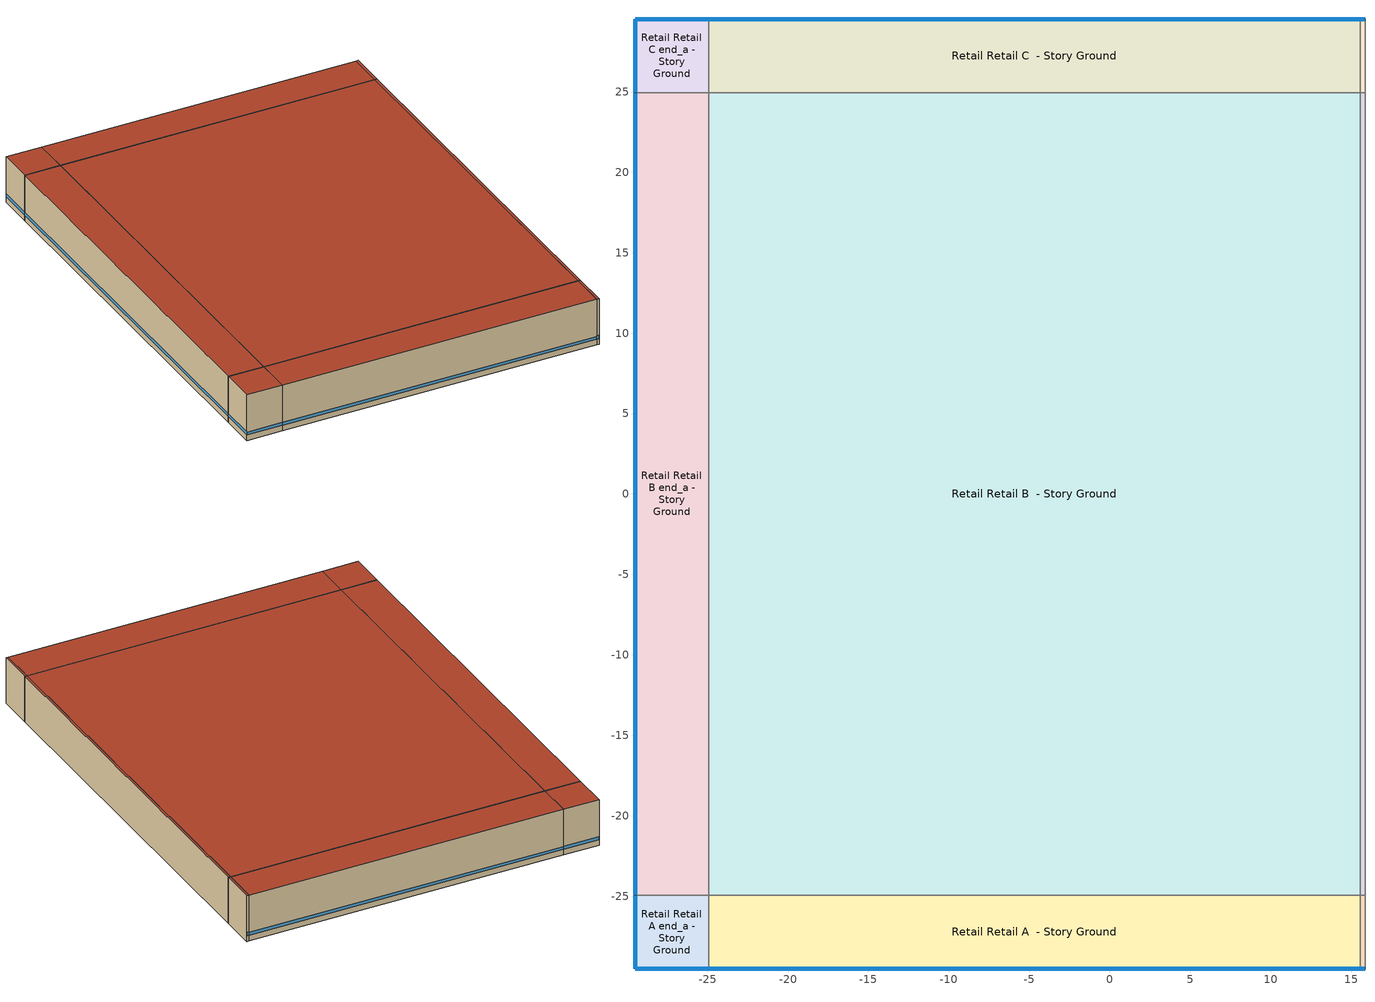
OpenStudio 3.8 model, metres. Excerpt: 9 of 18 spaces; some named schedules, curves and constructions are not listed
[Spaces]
Retail Retail A end_a - Story Ground
 floor ground (Foundation F 126 Perim 914 Area 209): -29.51,-29.51 -29.51,-24.94 -24.94,-24.94 -24.94,-29.51 z0
 wall outside: -29.51,-24.94 -29.51,-29.51 -24.94,-29.51 z0:6.1
 wall to Retail Retail B end_a - Story Ground: -24.94,-24.94 -29.51,-24.94 z0:6.1
 wall to Retail Retail A  - Story Ground: -24.94,-29.51 -24.94,-24.94 z0:6.1
 window (Window U-0.75 SHGC 0.48): -29.51,-24.97 -29.51,-29.49 / -29.49,-29.51 -24.97,-29.51 z0.76:1.13
 roof outside: -24.94,-29.51 -24.94,-24.94 -29.51,-24.94 -29.51,-29.51 z6.1
Retail Retail B end_a - Story Ground
 floor ground (Foundation F 126 Perim 4988 Area 22805): -29.51,-24.94 -29.51,24.94 -24.94,24.94 -24.94,-24.94 z0
 wall outside: -29.51,24.94 -29.51,-24.94 z0:6.1
 wall to Retail Retail C end_a - Story Ground: -24.94,24.94 -29.51,24.94 z0:6.1
 wall to Retail Retail B  - Story Ground: -24.94,-24.94 -24.94,24.94 z0:6.1
 window (Window U-0.75 SHGC 0.48): -29.51,24.91 -29.51,-24.91 z0.76:1.13
 roof outside: -24.94,-24.94 -24.94,24.94 -29.51,24.94 -29.51,-24.94 z6.1
Retail Retail C end_a - Story Ground
 floor ground (Foundation F 126 Perim 914 Area 209): -29.51,24.94 -29.51,29.51 -24.94,29.51 -24.94,24.94 z0
 wall outside: -24.94,29.51 -29.51,29.51 -29.51,24.94 z0:6.1
 wall to Retail Retail C  - Story Ground: -24.94,24.94 -24.94,29.51 z0:6.1
 window (Window U-0.75 SHGC 0.48): -29.51,29.49 -29.51,24.97 / -24.97,29.51 -29.49,29.51 z0.76:1.13
 roof outside: -24.94,24.94 -24.94,29.51 -29.51,29.51 -29.51,24.94 z6.1
Retail Retail A  - Story Ground
 floor ground (Foundation F 126 Perim 4049 Area 18513): -24.94,-29.51 -24.94,-24.94 15.55,-24.94 15.55,-29.51 z0
 wall outside: -24.94,-29.51 15.55,-29.51 z0:6.1
 wall to Retail Retail B  - Story Ground: 15.55,-24.94 -24.94,-24.94 z0:6.1
 wall to Retail Entry A  - Story Ground: 15.55,-29.51 15.55,-24.94 z0:6.1
 window (Window U-0.75 SHGC 0.48): -24.91,-29.51 15.53,-29.51 z0.76:1.13
 roof outside: 15.55,-29.51 15.55,-24.94 -24.94,-24.94 -24.94,-29.51 z6.1
Retail Retail B  - Story Ground
 floor ground (Foundation F 126 Perim 0 Area 20198): -24.94,-24.94 -24.94,24.94 15.55,24.94 15.55,-24.94 z0
 wall to Retail Retail C  - Story Ground: 15.55,24.94 -24.94,24.94 z0:6.1
 wall to Retail Entry B  - Story Ground: 15.55,-24.94 15.55,24.94 z0:6.1
 roof outside: 15.55,-24.94 15.55,24.94 -24.94,24.94 -24.94,-24.94 z6.1
Retail Retail C  - Story Ground
 floor ground (Foundation F 126 Perim 4049 Area 18513): -24.94,24.94 -24.94,29.51 15.55,29.51 15.55,24.94 z0
 wall outside: 15.55,29.51 -24.94,29.51 z0:6.1
 wall to Retail Entry C  - Story Ground: 15.55,24.94 15.55,29.51 z0:6.1
 window (Window U-0.75 SHGC 0.48): 15.53,29.51 -24.91,29.51 z0.76:1.13
 roof outside: 15.55,24.94 15.55,29.51 -24.94,29.51 -24.94,24.94 z6.1
Retail Entry A  - Story Ground
 floor ground (Foundation F 126 Perim 031 Area 14): 15.55,-29.51 15.55,-24.94 15.86,-24.94 15.86,-29.51 z0
 wall outside: 15.55,-29.51 15.86,-29.51 z0:6.1
 wall to Retail Entry B  - Story Ground: 15.86,-24.94 15.55,-24.94 z0:6.1
 wall to Retail Point_of_Sale A  - Story Ground: 15.86,-29.51 15.86,-24.94 z0:6.1
 window (Window U-0.75 SHGC 0.48): 15.58,-29.51 15.83,-29.51 z0.76:1.2
 roof outside: 15.86,-29.51 15.86,-24.94 15.55,-24.94 15.55,-29.51 z6.1
Retail Entry B  - Story Ground
 floor ground (Foundation F 126 Perim 0 Area 1531): 15.55,-24.94 15.55,24.94 15.86,24.94 15.86,-24.94 z0
 wall to Retail Entry C  - Story Ground: 15.86,24.94 15.55,24.94 z0:6.1
 wall to Retail Point_of_Sale B  - Story Ground: 15.86,-24.94 15.86,24.94 z0:6.1
 roof outside: 15.86,-24.94 15.86,24.94 15.55,24.94 15.55,-24.94 z6.1
Retail Entry C  - Story Ground
 floor ground (Foundation F 126 Perim 031 Area 14): 15.55,24.94 15.55,29.51 15.86,29.51 15.86,24.94 z0
 wall outside: 15.86,29.51 15.55,29.51 z0:6.1
 wall to Retail Point_of_Sale C  - Story Ground: 15.86,24.94 15.86,29.51 z0:6.1
 window (Window U-0.75 SHGC 0.48): 15.83,29.51 15.58,29.51 z0.76:1.2
 roof outside: 15.86,24.94 15.86,29.51 15.55,29.51 15.55,24.94 z6.1
[Sizing:Zone] Zone Cooling Design Supply Air Temperature Input Method=SupplyAirTemperature; Zone Cooling Design Supply Air Temperature Difference {deltaC}=11.11; Zone Heating Design Supply Air Temperature Input Method=SupplyAirTemperature; Zone Heating Design Supply Air Temperature {C}=50; Zone Heating Design Supply Air Temperature Difference {deltaC}=11.11; Zone Heating Design Supply Air Humidity Ratio {kg-H2O/kg-air}=0.008; Cooling Design Air Flow Method=DesignDay; Heating Design Air Flow Method=DesignDay; Account for Dedicated Outdoor Air System=No; Dedicated Outdoor Air System Control Strategy=NeutralSupplyAir; Dedicated Outdoor Air Low Setpoint Temperature for Design {C}=autosize; Dedicated Outdoor Air High Setpoint Temperature for Design {C}=autosize; Zone Load Sizing Method=Sensible Load Only No Latent Load; Zone Latent Cooling Design Supply Air Humidity Ratio Input Method=HumidityRatioDifference; Zone Cooling Design Supply Air Humidity Ratio Difference {kgWater/kgDryAir}=0.005; Zone Latent Heating Design Supply Air Humidity Ratio Input Method=HumidityRatioDifference; Zone Humidification Design Supply Air Humidity Ratio Difference {kgWater/kgDryAir}=0.005
Name | Zone Cooling Design Supply Air Temperature {C} | Zone Cooling Design Supply Air Humidity Ratio {kg-H2O/kg-air}
Zone Retail Retail A end_a - Story Ground; Zone Retail Retail B end_a - Story Ground; Zone Retail Retail C end_a - Story Ground; Zone Retail Retail A  - Story Ground; Zone Retail Retail B  - Story Ground; Zone Retail Retail C  - Story Ground; Zone Retail Point_of_Sale A  - Story Ground; Zone Retail Point_of_Sale B  - Story Ground; Zone Retail Point_of_Sale C  - Story Ground; Zone Retail Back_Space A  - Story Ground; Zone Retail Back_Space B  - Story Ground; Zone Retail Back_Space C  - Story Ground; Zone Retail Back_Space A end_b - Story Ground; Zone Retail Back_Space B end_b - Story Ground; Zone Retail Back_Space C end_b - Story Ground | 13.8889 | 0.008
Zone Retail Entry A  - Story Ground; Zone Retail Entry B  - Story Ground; Zone Retail Entry C  - Story Ground | 14 | 0.0085
[Zone equipment]
Zone Retail Retail A end_a - Story Ground: Zone Retail Retail A end_a - Story Ground PTAC
Zone Retail Retail B end_a - Story Ground: Zone Retail Retail B end_a - Story Ground PTAC
Zone Retail Retail C end_a - Story Ground: Zone Retail Retail C end_a - Story Ground PTAC
Zone Retail Retail A  - Story Ground: Zone Retail Retail A  - Story Ground PTAC
Zone Retail Retail B  - Story Ground: Zone Retail Retail B  - Story Ground PTAC
Zone Retail Retail C  - Story Ground: Zone Retail Retail C  - Story Ground PTAC
Zone Retail Entry A  - Story Ground: Zone Retail Entry A  - Story Ground Unit Heater
Zone Retail Entry B  - Story Ground: Zone Retail Entry B  - Story Ground Unit Heater
Zone Retail Entry C  - Story Ground: Zone Retail Entry C  - Story Ground Unit Heater
Zone Retail Point_of_Sale A  - Story Ground: Zone Retail Point_of_Sale A  - Story Ground PTAC
Zone Retail Point_of_Sale B  - Story Ground: Zone Retail Point_of_Sale B  - Story Ground PTAC
Zone Retail Point_of_Sale C  - Story Ground: Zone Retail Point_of_Sale C  - Story Ground PTAC
Zone Retail Back_Space A  - Story Ground: Zone Retail Back_Space A  - Story Ground PTAC
Zone Retail Back_Space B  - Story Ground: Zone Retail Back_Space B  - Story Ground PTAC
Zone Retail Back_Space C  - Story Ground: Zone Retail Back_Space C  - Story Ground PTAC
Zone Retail Back_Space A end_b - Story Ground: Zone Retail Back_Space A end_b - Story Ground PTAC
Zone Retail Back_Space B end_b - Story Ground: Zone Retail Back_Space B end_b - Story Ground PTAC
Zone Retail Back_Space C end_b - Story Ground: Zone Retail Back_Space C end_b - Story Ground PTAC
[Fan:OnOff] Availability Schedule=Always On Discrete; Fan Total Efficiency=0.1595; Pressure Rise {Pa}=331.288; Motor Efficiency=0.29; Motor In Airstream Fraction=1
Name | Maximum Flow Rate {m3/s} | Fan Power Ratio Function of Speed Ratio Curve | Fan Efficiency Ratio Function of Speed Ratio Curve
Zone Retail Back_Space A  - Story Ground PTAC Fan | 0.114215 | Fan On Off Power Curve | Fan On Off Efficiency Curve
Zone Retail Back_Space A end_b - Story Ground PTAC Fan | 0.106505 | Fan On Off Power Curve 1 | Fan On Off Efficiency Curve 1
Zone Retail Back_Space B  - Story Ground PTAC Fan | 0.608348 | Fan On Off Power Curve 2 | Fan On Off Efficiency Curve 2
Zone Retail Back_Space B end_b - Story Ground PTAC Fan | 0.660531 | Fan On Off Power Curve 3 | Fan On Off Efficiency Curve 3
Zone Retail Back_Space C  - Story Ground PTAC Fan | 0.13082 | Fan On Off Power Curve 4 | Fan On Off Efficiency Curve 4
Zone Retail Back_Space C end_b - Story Ground PTAC Fan | 0.127212 | Fan On Off Power Curve 5 | Fan On Off Efficiency Curve 5
Zone Retail Point_of_Sale A  - Story Ground PTAC Fan | 0.13857 | Fan On Off Power Curve 6 | Fan On Off Efficiency Curve 6
Zone Retail Point_of_Sale B  - Story Ground PTAC Fan | 0.9919 | Fan On Off Power Curve 7 | Fan On Off Efficiency Curve 7
Zone Retail Point_of_Sale C  - Story Ground PTAC Fan | 0.151256 | Fan On Off Power Curve 8 | Fan On Off Efficiency Curve 8
Zone Retail Retail A  - Story Ground PTAC Fan | 1.12685 | Fan On Off Power Curve 9 | Fan On Off Efficiency Curve 9
Zone Retail Retail A end_a - Story Ground PTAC Fan | 0.18647 | Fan On Off Power Curve 10 | Fan On Off Efficiency Curve 10
Zone Retail Retail B  - Story Ground PTAC Fan | 7.29472 | Fan On Off Power Curve 11 | Fan On Off Efficiency Curve 11
Zone Retail Retail B end_a - Story Ground PTAC Fan | 1.60078 | Fan On Off Power Curve 12 | Fan On Off Efficiency Curve 12
Zone Retail Retail C  - Story Ground PTAC Fan | 1.24602 | Fan On Off Power Curve 13 | Fan On Off Efficiency Curve 13
Zone Retail Retail C end_a - Story Ground PTAC Fan | 0.201233 | Fan On Off Power Curve 14 | Fan On Off Efficiency Curve 14
[Coil:Heating:Gas] Availability Schedule=Always On Discrete; Gas Burner Efficiency=0.8; On Cycle Parasitic Electric Load {W}=0; Off Cycle Parasitic Gas Load {W}=0
Name | Nominal Capacity {W}
Zone Retail Back_Space A  - Story Ground PTAC Gas Htg Coil 7kBtu/hr 0.8 Thermal Eff | 2136.77
Zone Retail Back_Space A end_b - Story Ground PTAC Gas Htg Coil 9kBtu/hr 0.8 Thermal Eff | 2668.51
Zone Retail Back_Space B  - Story Ground PTAC Gas Htg Coil 55kBtu/hr 0.8 Thermal Eff | 15996.3
Zone Retail Back_Space B end_b - Story Ground PTAC Gas Htg Coil 66kBtu/hr 0.8 Thermal Eff | 19863.2
Zone Retail Back_Space C  - Story Ground PTAC Gas Htg Coil 7kBtu/hr 0.8 Thermal Eff | 2134.69
Zone Retail Back_Space C end_b - Story Ground PTAC Gas Htg Coil 9kBtu/hr 0.8 Thermal Eff | 2666.72
Zone Retail Point_of_Sale A  - Story Ground PTAC Gas Htg Coil 7kBtu/hr 0.8 Thermal Eff; Zone Retail Point_of_Sale C  - Story Ground PTAC Gas Htg Coil 7kBtu/hr 0.8 Thermal Eff | 2185.84
Zone Retail Point_of_Sale B  - Story Ground PTAC Gas Htg Coil 81kBtu/hr 0.8 Thermal Eff | 23847.3
Zone Retail Retail A  - Story Ground PTAC Gas Htg Coil 78kBtu/hr 0.8 Thermal Eff; Zone Retail Retail C  - Story Ground PTAC Gas Htg Coil 78kBtu/hr 0.8 Thermal Eff | 22824.5
Zone Retail Retail A end_a - Story Ground PTAC Gas Htg Coil 11kBtu/hr 0.8 Thermal Eff | 3111.26
Zone Retail Retail B  - Story Ground PTAC Gas Htg Coil 850kBtu/hr 0.8 Thermal Eff | 249014
Zone Retail Retail B end_a - Story Ground PTAC Gas Htg Coil 96kBtu/hr 0.8 Thermal Eff | 28115.8
Zone Retail Retail C end_a - Story Ground PTAC Gas Htg Coil 11kBtu/hr 0.8 Thermal Eff | 3109.45
Zone Retail Entry A  - Story Ground UnitHeater Gas Htg Coil 1kBtu/hr 0.8 Thermal Eff | 152.74
Zone Retail Entry B  - Story Ground UnitHeater Gas Htg Coil 3kBtu/hr 0.8 Thermal Eff | 836.36
Zone Retail Entry C  - Story Ground UnitHeater Gas Htg Coil 1kBtu/hr 0.8 Thermal Eff | 152.514
[Coil:Cooling:DX:SingleSpeed] Availability Schedule=Always On Discrete; Rated Evaporator Fan Power Per Volume Flow Rate 2017 {W/(m3/s)}=773.3; Rated Evaporator Fan Power Per Volume Flow Rate 2023 {W/(m3/s)}=934.4; Total Cooling Capacity Function of Temperature Curve=DOE Ref DX Clg Coil Cool-Cap-fT; Total Cooling Capacity Function of Flow Fraction Curve=DOE Ref DX Clg Coil Cool-CAP-fFlow; Energy Input Ratio Function of Temperature Curve=DOE Ref DX Clg Coil Cool-EIR-fT; Energy Input Ratio Function of Flow Fraction Curve=DOE Ref DX Clg Coil Cool-EIR-fFlow; Part Load Fraction Correlation Curve=DOE Ref DX Clg Coil Cool-PLF-fPLR; Minimum Outdoor Dry-Bulb Temperature for Compressor Operation {C}=-25; Nominal Time for Condensate Removal to Begin {s}=0; Ratio of Initial Moisture Evaporation Rate and Steady State Latent Capacity=0; Maximum Cycling Rate {cycles/hr}=0; Latent Capacity Time Constant {s}=0; Condenser Type=AirCooled; Evaporative Condenser Effectiveness=0.9; Evaporative Condenser Air Flow Rate {m3/s}=autosize; Evaporative Condenser Pump Rated Power Consumption {W}=autosize; Crankcase Heater Capacity {W}=0; Maximum Outdoor Dry-Bulb Temperature for Crankcase Heater Operation {C}=10; Basin Heater Capacity {W/K}=0; Basin Heater Setpoint Temperature {C}=2
Name | Rated Total Cooling Capacity {W} | Rated Sensible Heat Ratio | Rated COP {W/W} | Rated Air Flow Rate {m3/s}
Zone Retail Back_Space A  - Story Ground PTAC 1spd DX AC Clg Coil 9kBtu/hr 8.6EER | 2059.37 | 0.800537 | 3.00581 | 0.114215
Zone Retail Back_Space A end_b - Story Ground PTAC 1spd DX AC Clg Coil 8kBtu/hr 8.7EER | 1910.92 | 0.800204 | 3.04396 | 0.106505
Zone Retail Back_Space B  - Story Ground PTAC 1spd DX AC Clg Coil 59kBtu/hr 7.6EER | 13623.7 | 0.734762 | 2.6668 | 0.608348
Zone Retail Back_Space B end_b - Story Ground PTAC 1spd DX AC Clg Coil 65kBtu/hr 7.6EER | 14423.6 | 0.74371 | 2.6668 | 0.660531
Zone Retail Back_Space C  - Story Ground PTAC 1spd DX AC Clg Coil 9kBtu/hr 8.6EER | 2269.54 | 0.800806 | 3.00052 | 0.13082
Zone Retail Back_Space C end_b - Story Ground PTAC 1spd DX AC Clg Coil 8kBtu/hr 8.7EER | 2177.85 | 0.800494 | 3.02607 | 0.127212
Zone Retail Point_of_Sale A  - Story Ground PTAC 1spd DX AC Clg Coil 10kBtu/hr 8.3EER | 2686.79 | 0.788882 | 2.91114 | 0.13857
Zone Retail Point_of_Sale B  - Story Ground PTAC 1spd DX AC Clg Coil 101kBtu/hr 7.6EER | 21900.4 | 0.739644 | 2.6668 | 0.9919
Zone Retail Point_of_Sale C  - Story Ground PTAC 1spd DX AC Clg Coil 10kBtu/hr 8.4EER | 2840.86 | 0.800038 | 2.9202 | 0.151256
Zone Retail Retail A  - Story Ground PTAC 1spd DX AC Clg Coil 108kBtu/hr 7.6EER | 23491.3 | 0.759938 | 2.6668 | 1.12685
Zone Retail Retail A end_a - Story Ground PTAC 1spd DX AC Clg Coil 13kBtu/hr 7.9EER | 3224.07 | 0.800994 | 2.75504 | 0.18647
Zone Retail Retail B  - Story Ground PTAC 1spd DX AC Clg Coil 650kBtu/hr 7.6EER | 181145 | 0.701083 | 2.6668 | 7.29472
Zone Retail Retail B end_a - Story Ground PTAC 1spd DX AC Clg Coil 127kBtu/hr 7.6EER | 30044.1 | 0.800269 | 2.6668 | 1.60078
Zone Retail Retail C  - Story Ground PTAC 1spd DX AC Clg Coil 108kBtu/hr 7.6EER | 25106.6 | 0.773043 | 2.6668 | 1.24602
Zone Retail Retail C end_a - Story Ground PTAC 1spd DX AC Clg Coil 13kBtu/hr 7.9EER | 3365.92 | 0.800853 | 2.75049 | 0.201233
[ZoneHVAC:PackagedTerminalAirConditioner] Availability Schedule=Always On Discrete; No Load Supply Air Flow Rate Control Set To Low Speed=Yes; Fan Placement=DrawThrough; Supply Air Fan Operating Mode Schedule=Always Off Discrete
Name | Supply Air Flow Rate During Cooling Operation {m3/s} | Supply Air Flow Rate During Heating Operation {m3/s} | Supply Air Flow Rate When No Cooling or Heating is Needed {m3/s} | Outdoor Air Flow Rate During Cooling Operation {m3/s} | Outdoor Air Flow Rate During Heating Operation {m3/s} | Outdoor Air Flow Rate When No Cooling or Heating is Needed {m3/s} | Supply Air Fan | Heating Coil | Cooling Coil
Zone Retail Back_Space A  - Story Ground PTAC | 0.114215 | 0.114215 | 0.114215 | 0.0181245 | 0.0181245 | 0.0181245 | Zone Retail Back_Space A  - Story Ground PTAC Fan | Zone Retail Back_Space A  - Story Ground PTAC Gas Htg Coil 7kBtu/hr 0.8 Thermal Eff | Zone Retail Back_Space A  - Story Ground PTAC 1spd DX AC Clg Coil 9kBtu/hr 8.6EER
Zone Retail Back_Space A end_b - Story Ground PTAC | 0.106505 | 0.106505 | 0.106505 | 0.0159282 | 0.0159282 | 0.0159282 | Zone Retail Back_Space A end_b - Story Ground PTAC Fan | Zone Retail Back_Space A end_b - Story Ground PTAC Gas Htg Coil 9kBtu/hr 0.8 Thermal Eff | Zone Retail Back_Space A end_b - Story Ground PTAC 1spd DX AC Clg Coil 8kBtu/hr 8.7EER
Zone Retail Back_Space B  - Story Ground PTAC | 0.608348 | 0.608348 | 0.608348 | 0.197737 | 0.197737 | 0.197737 | Zone Retail Back_Space B  - Story Ground PTAC Fan | Zone Retail Back_Space B  - Story Ground PTAC Gas Htg Coil 55kBtu/hr 0.8 Thermal Eff | Zone Retail Back_Space B  - Story Ground PTAC 1spd DX AC Clg Coil 59kBtu/hr 7.6EER
Zone Retail Back_Space B end_b - Story Ground PTAC | 0.660531 | 0.660531 | 0.660531 | 0.173776 | 0.173776 | 0.173776 | Zone Retail Back_Space B end_b - Story Ground PTAC Fan | Zone Retail Back_Space B end_b - Story Ground PTAC Gas Htg Coil 66kBtu/hr 0.8 Thermal Eff | Zone Retail Back_Space B end_b - Story Ground PTAC 1spd DX AC Clg Coil 65kBtu/hr 7.6EER
Zone Retail Back_Space C  - Story Ground PTAC | 0.13082 | 0.13082 | 0.13082 | 0.0181245 | 0.0181245 | 0.0181245 | Zone Retail Back_Space C  - Story Ground PTAC Fan | Zone Retail Back_Space C  - Story Ground PTAC Gas Htg Coil 7kBtu/hr 0.8 Thermal Eff | Zone Retail Back_Space C  - Story Ground PTAC 1spd DX AC Clg Coil 9kBtu/hr 8.6EER
Zone Retail Back_Space C end_b - Story Ground PTAC | 0.127212 | 0.127212 | 0.127212 | 0.0159282 | 0.0159282 | 0.0159282 | Zone Retail Back_Space C end_b - Story Ground PTAC Fan | Zone Retail Back_Space C end_b - Story Ground PTAC Gas Htg Coil 9kBtu/hr 0.8 Thermal Eff | Zone Retail Back_Space C end_b - Story Ground PTAC 1spd DX AC Clg Coil 8kBtu/hr 8.7EER
Zone Retail Point_of_Sale A  - Story Ground PTAC | 0.13857 | 0.13857 | 0.13857 | 0.0270201 | 0.0270201 | 0.0270201 | Zone Retail Point_of_Sale A  - Story Ground PTAC Fan | Zone Retail Point_of_Sale A  - Story Ground PTAC Gas Htg Coil 7kBtu/hr 0.8 Thermal Eff | Zone Retail Point_of_Sale A  - Story Ground PTAC 1spd DX AC Clg Coil 10kBtu/hr 8.3EER
Zone Retail Point_of_Sale B  - Story Ground PTAC | 0.9919 | 0.9919 | 0.9919 | 0.294788 | 0.294788 | 0.294788 | Zone Retail Point_of_Sale B  - Story Ground PTAC Fan | Zone Retail Point_of_Sale B  - Story Ground PTAC Gas Htg Coil 81kBtu/hr 0.8 Thermal Eff | Zone Retail Point_of_Sale B  - Story Ground PTAC 1spd DX AC Clg Coil 101kBtu/hr 7.6EER
Zone Retail Point_of_Sale C  - Story Ground PTAC | 0.151256 | 0.151256 | 0.151256 | 0.0270201 | 0.0270201 | 0.0270201 | Zone Retail Point_of_Sale C  - Story Ground PTAC Fan | Zone Retail Point_of_Sale C  - Story Ground PTAC Gas Htg Coil 7kBtu/hr 0.8 Thermal Eff | Zone Retail Point_of_Sale C  - Story Ground PTAC 1spd DX AC Clg Coil 10kBtu/hr 8.4EER
Zone Retail Retail A  - Story Ground PTAC | 1.12685 | 1.12685 | 1.12685 | 0.282144 | 0.282144 | 0.282144 | Zone Retail Retail A  - Story Ground PTAC Fan | Zone Retail Retail A  - Story Ground PTAC Gas Htg Coil 78kBtu/hr 0.8 Thermal Eff | Zone Retail Retail A  - Story Ground PTAC 1spd DX AC Clg Coil 108kBtu/hr 7.6EER
Zone Retail Retail A end_a - Story Ground PTAC | 0.18647 | 0.18647 | 0.18647 | 0.0318565 | 0.0318565 | 0.0318565 | Zone Retail Retail A end_a - Story Ground PTAC Fan | Zone Retail Retail A end_a - Story Ground PTAC Gas Htg Coil 11kBtu/hr 0.8 Thermal Eff | Zone Retail Retail A end_a - Story Ground PTAC 1spd DX AC Clg Coil 13kBtu/hr 7.9EER
Zone Retail Retail B  - Story Ground PTAC | 7.29472 | 7.29472 | 7.29472 | 3.07818 | 3.07818 | 3.07818 | Zone Retail Retail B  - Story Ground PTAC Fan | Zone Retail Retail B  - Story Ground PTAC Gas Htg Coil 850kBtu/hr 0.8 Thermal Eff | Zone Retail Retail B  - Story Ground PTAC 1spd DX AC Clg Coil 650kBtu/hr 7.6EER
Zone Retail Retail B end_a - Story Ground PTAC | 1.60078 | 1.60078 | 1.60078 | 0.347552 | 0.347552 | 0.347552 | Zone Retail Retail B end_a - Story Ground PTAC Fan | Zone Retail Retail B end_a - Story Ground PTAC Gas Htg Coil 96kBtu/hr 0.8 Thermal Eff | Zone Retail Retail B end_a - Story Ground PTAC 1spd DX AC Clg Coil 127kBtu/hr 7.6EER
Zone Retail Retail C  - Story Ground PTAC | 1.24602 | 1.24602 | 1.24602 | 0.282144 | 0.282144 | 0.282144 | Zone Retail Retail C  - Story Ground PTAC Fan | Zone Retail Retail C  - Story Ground PTAC Gas Htg Coil 78kBtu/hr 0.8 Thermal Eff | Zone Retail Retail C  - Story Ground PTAC 1spd DX AC Clg Coil 108kBtu/hr 7.6EER
Zone Retail Retail C end_a - Story Ground PTAC | 0.201233 | 0.201233 | 0.201233 | 0.0318565 | 0.0318565 | 0.0318565 | Zone Retail Retail C end_a - Story Ground PTAC Fan | Zone Retail Retail C end_a - Story Ground PTAC Gas Htg Coil 11kBtu/hr 0.8 Thermal Eff | Zone Retail Retail C end_a - Story Ground PTAC 1spd DX AC Clg Coil 13kBtu/hr 7.9EER
[Fan:ConstantVolume] Availability Schedule=Always On Discrete; Fan Total Efficiency=0.53625; Pressure Rise {Pa}=49.8178; Motor Efficiency=0.825; Motor In Airstream Fraction=1
Name | Maximum Flow Rate {m3/s}
Zone Retail Entry A  - Story Ground UnitHeater Fan | 0.00426085
Zone Retail Entry B  - Story Ground UnitHeater Fan | 0.0233318
Zone Retail Entry C  - Story Ground UnitHeater Fan | 0.00425454
[ZoneHVAC:UnitHeater] Availability Schedule=Always On Discrete; Fan Control Type=OnOff; Maximum Hot Water Flow Rate {m3/s}=autosize; Minimum Hot Water Flow Rate {m3/s}=0; Heating Convergence Tolerance=0.001
Name | Supply Air Fan | Maximum Supply Air Flow Rate {m3/s} | Heating Coil
Zone Retail Entry A  - Story Ground Unit Heater | Zone Retail Entry A  - Story Ground UnitHeater Fan | 0.00426085 | Zone Retail Entry A  - Story Ground UnitHeater Gas Htg Coil 1kBtu/hr 0.8 Thermal Eff
Zone Retail Entry B  - Story Ground Unit Heater | Zone Retail Entry B  - Story Ground UnitHeater Fan | 0.0233318 | Zone Retail Entry B  - Story Ground UnitHeater Gas Htg Coil 3kBtu/hr 0.8 Thermal Eff
Zone Retail Entry C  - Story Ground Unit Heater | Zone Retail Entry C  - Story Ground UnitHeater Fan | 0.00425454 | Zone Retail Entry C  - Story Ground UnitHeater Gas Htg Coil 1kBtu/hr 0.8 Thermal Eff
[Schedule:Day]
Clothing Schedule Default Winter Clothes; Mercantile_Retail BLDG_LIGHT_EndUseData Summer Design Day; Mercantile_Retail BLDG_EQUIP_EndUseData Summer Design Day; Retail Infil Half On Winter Design Day; Mercantile_Retail BLDG_LIGHT_EndUseData Summer Design Day 1; Mercantile_Retail BLDG_EQUIP_EndUseData Summer Design Day 1: 24, 0, 1
Clothing Schedule Summer Clothes: 24, 0, 0.5
Air Velocity Schedule Default: 24, 0, 0.2
Work Efficiency Schedule Default; Mercantile_Retail BLDG_LIGHT_EndUseData Winter Design Day; Mercantile_Retail BLDG_EQUIP_EndUseData Winter Design Day; Mercantile_Retail BLDG_LIGHT_EndUseData Winter Design Day 1; Mercantile_Retail BLDG_EQUIP_EndUseData Winter Design Day 1: 24, 0, 0
Retail Bldg Occ Sat Day: Average, 4, 0, 0, 4, 15, 0.025, 4, 30, 0.05, 4, 45, 0.075, 5, 0, 0.1, 5, 15, 0.125, 5, 30, 0.15, 5, 45, 0.175, 6, 0, 0.2, 6, 15, 0.275, 6, 30, 0.35, 6, 45, 0.425, 7, 0, 0.5, 7, 15, 0.525, 7, 30, 0.55, 7, 45, 0.575, 8, 0, 0.6, 8, 15, 0.619048, 8, 30, 0.638095, 8, 45, 0.657143, 9, 0, 0.67619, 9, 15, 0.695238, 9, 30, 0.714286, 9, 45, 0.733333, 10, 0, 0.752381, 10, 15, 0.771429, 10, 30, 0.790476, 10, 37, 0.8, 17, 15, 0.8, 17, 30, 0.75, 17, 45, 0.7, 18, 0, 0.65, 18, 15, 0.6, 18, 30, 0.5, 18, 45, 0.4, 19, 0, 0.3, 19, 15, 0.2, 21, 15, 0.2, 21, 30, 0.175, 21, 45, 0.15, 22, 0, 0.125, 22, 15, 0.1, 22, 30, 0.075, 22, 45, 0.05, 23, 0, 0.025, 23, 15, 0, 24, 0, 0
Retail Bldg Occ Sun Day: Average, 5, 0, 0, 5, 15, 0.025, 5, 30, 0.05, 5, 45, 0.075, 6, 0, 0.1, 6, 15, 0.125, 6, 30, 0.15, 6, 45, 0.175, 7, 0, 0.2, 7, 30, 0.2, 7, 45, 0.212121, 8, 0, 0.224242, 8, 15, 0.236364, 8, 30, 0.248485, 8, 45, 0.260606, 9, 0, 0.272727, 9, 15, 0.284848, 9, 30, 0.29697, 9, 45, 0.309091, 10, 0, 0.321212, 10, 15, 0.333333, 10, 30, 0.345455, 10, 45, 0.357576, 11, 0, 0.369697, 11, 15, 0.381818, 11, 30, 0.393939, 11, 37, 0.4, 17, 15, 0.4, 17, 30, 0.35, 17, 45, 0.3, 18, 0, 0.25, 18, 15, 0.2, 18, 30, 0.175, 18, 45, 0.15, 19, 0, 0.125, 19, 15, 0.1, 19, 30, 0.075, 19, 45, 0.05, 20, 0, 0.025, 20, 15, 0, 24, 0, 0
Mercantile_Retail BLDG_LIGHT_EndUseData Default: Average, 0, 15, 0.0949353, 0, 30, 0.0826573, 0, 45, 0.0804308, 1, 0, 0.0782042, 1, 15, 0.0759777, 1, 30, 0.0737512, 1, 45, 0.0718121, 2, 0, 0.069873, 2, 15, 0.0679339, 2, 30, 0.0659947, 2, 45, 0.0655365, 3, 0, 0.0650782, 3, 15, 0.0646199, 3, 30, 0.0641616, 3, 45, 0.0659415, 4, 0, 0.0677214, 4, 15, 0.0695013, 4, 30, 0.0712813, 4, 45, 0.0775099, 5, 0, 0.0837386, 5, 15, 0.0899672, 5, 30, 0.0961959, 5, 45, 0.112231, 6, 0, 0.128267, 6, 15, 0.144303, 6, 30, 0.160338, 6, 45, 0.216883, 7, 0, 0.273428, 7, 15, 0.329972, 7, 30, 0.386517, 7, 45, 0.482703, 8, 0, 0.578889, 8, 15, 0.675075, 8, 30, 0.771261, 8, 45, 0.813948, 9, 0, 0.856634, 9, 15, 0.899321, 9, 30, 0.942007, 9, 45, 0.949002, 10, 0, 0.955997, 10, 15, 0.962992, 10, 30, 0.969987, 10, 45, 0.970167, 11, 0, 0.970348, 11, 15, 0.970528, 11, 30, 0.970708, 11, 45, 0.970744, 12, 0, 0.970781, 12, 15, 0.970817, 12, 30, 0.970854, 12, 45, 0.970914, 13, 0, 0.970973, 13, 15, 0.971033, 13, 30, 0.971093, 13, 45, 0.971154, 14, 0, 0.971215, 14, 15, 0.971276, 14, 30, 0.971337, 14, 45, 0.971338, 15, 0, 0.971338, 15, 15, 0.971339, 15, 30, 0.97134, 15, 45, 0.971347, 16, 0, 0.971355, 16, 15, 0.971362, 16, 30, 0.971369, 16, 45, 0.971331, 17, 0, 0.971293, 17, 15, 0.971255, 17, 30, 0.971217, 17, 45, 0.971133, 18, 0, 0.971049, 18, 15, 0.970964, 18, 30, 0.97088, 18, 45, 0.970731, 19, 0, 0.970582, 19, 15, 0.970434, 19, 30, 0.970285, 19, 45, 0.969479, 20, 0, 0.968674, 20, 15, 0.967868, 20, 30, 0.967063, 20, 45, 0.935605, 21, 0, 0.904148, 21, 15, 0.872691, 21, 30, 0.841234, 21, 45, 0.733932, 22, 0, 0.626629, 22, 15, 0.519327, 22, 30, 0.412025, 22, 45, 0.341961, 23, 0, 0.271897, 23, 15, 0.201833, 23, 30, 0.131769, 23, 45, 0.119491, 24, 0, 0.107213
Mercantile_Retail BLDG_LIGHT_EndUseData Sun Day: Average, 0, 15, 0, 0, 30, 0.0015633, 0, 45, 0.0031266, 1, 0, 0.0046899, 1, 15, 0.00625321, 1, 30, 0.00781651, 1, 45, 0.00937981, 2, 0, 0.0109431, 2, 15, 0.0125064, 2, 30, 0.0140697, 2, 45, 0.015633, 3, 0, 0.0171963, 3, 15, 0.0434491, 3, 30, 0.069702, 3, 45, 0.0959548, 4, 0, 0.122208, 4, 15, 0.204472, 4, 30, 0.286736, 4, 45, 0.369001, 5, 0, 0.451265, 5, 15, 0.542652, 5, 30, 0.63404, 5, 45, 0.725427, 6, 0, 0.816815, 6, 15, 0.854033, 6, 30, 0.891252, 6, 45, 0.928471, 7, 0, 0.965689, 7, 15, 0.966639, 7, 30, 0.967589, 7, 45, 0.968539, 8, 0, 0.969489, 8, 15, 0.969517, 8, 30, 0.969545, 8, 45, 0.969573, 9, 0, 0.969601, 9, 15, 0.969629, 9, 30, 0.969657, 9, 45, 0.969685, 10, 0, 0.969713, 10, 15, 0.969741, 10, 30, 0.96977, 10, 45, 0.969798, 11, 0, 0.969826, 11, 7, 0.96984, 11, 22, 0.969934, 11, 37, 0.970029, 11, 52, 0.970123, 12, 7, 0.970218, 12, 22, 0.970233, 12, 37, 0.970248, 12, 52, 0.970263, 13, 7, 0.970279, 13, 22, 0.970226, 13, 37, 0.970172, 13, 52, 0.970119, 14, 7, 0.970066, 14, 22, 0.970038, 14, 37, 0.97001, 14, 52, 0.969981, 15, 7, 0.969953, 15, 22, 0.969925, 15, 37, 0.969896, 15, 52, 0.969868, 16, 7, 0.969839, 16, 22, 0.969811, 16, 37, 0.969783, 16, 52, 0.969754, 17, 7, 0.969726, 17, 15, 0.969712, 17, 30, 0.969161, 17, 45, 0.96861, 18, 0, 0.968059, 18, 15, 0.967508, 18, 30, 0.958892, 18, 45, 0.950276, 19, 0, 0.94166, 19, 15, 0.933044, 19, 30, 0.894636, 19, 45, 0.856229, 20, 0, 0.817822, 20, 15, 0.779415, 20, 30, 0.726871, 20, 45, 0.674327, 21, 0, 0.621783, 21, 15, 0.569239, 21, 30, 0.520663, 21, 45, 0.472088, 22, 0, 0.423513, 22, 15, 0.374937, 22, 30, 0.319647, 22, 45, 0.264356, 23, 0, 0.209065, 23, 15, 0.153775, 23, 30, 0.128156, 23, 45, 0.102538, 24, 0, 0.076919
Mercantile_Retail BLDG_EQUIP_EndUseData Default: Average, 0, 15, 0.4314, 0, 30, 0.428325, 0, 45, 0.42525, 1, 0, 0.422175, 1, 15, 0.4191, 1, 30, 0.4186, 1, 45, 0.4181, 2, 0, 0.4176, 2, 15, 0.4171, 2, 30, 0.417625, 2, 45, 0.41815, 3, 0, 0.418675, 3, 15, 0.4192, 3, 30, 0.420075, 3, 45, 0.42095, 4, 0, 0.421825, 4, 15, 0.4227, 4, 30, 0.425075, 4, 45, 0.42745, 5, 0, 0.429825, 5, 15, 0.4322, 5, 30, 0.4372, 5, 45, 0.4422, 6, 0, 0.4472, 6, 15, 0.4522, 6, 30, 0.46335, 6, 45, 0.4745, 7, 0, 0.48565, 7, 15, 0.4968, 7, 30, 0.515631, 7, 45, 0.534462, 8, 0, 0.553292, 8, 3, 0.558, 8, 18, 0.651938, 8, 33, 0.673077, 8, 48, 0.694215, 8, 52, 0.6995, 9, 7, 0.712125, 9, 22, 0.72475, 9, 37, 0.737375, 9, 52, 0.75, 10, 7, 0.75605, 10, 22, 0.7621, 10, 37, 0.76815, 10, 52, 0.7742, 11, 7, 0.776275, 11, 22, 0.77835, 11, 37, 0.780425, 11, 52, 0.7825, 12, 7, 0.784008, 12, 22, 0.785515, 12, 37, 0.787023, 12, 41, 0.7874, 12, 56, 0.7881, 13, 11, 0.7829, 13, 26, 0.7777, 13, 30, 0.7764, 13, 45, 0.768975, 14, 0, 0.76155, 14, 15, 0.754125, 14, 30, 0.7467, 14, 45, 0.735225, 15, 0, 0.72375, 15, 15, 0.712275, 15, 30, 0.7008, 15, 45, 0.686175, 16, 0, 0.67155, 16, 15, 0.656925, 16, 30, 0.6423, 16, 45, 0.62796, 17, 0, 0.61362, 17, 15, 0.59928, 17, 30, 0.58494, 17, 45, 0.571605, 18, 0, 0.55827, 18, 15, 0.544935, 18, 30, 0.5316, 18, 45, 0.5181, 19, 0, 0.5046, 19, 15, 0.4911, 19, 30, 0.4776, 19, 45, 0.470225, 20, 0, 0.46285, 20, 15, 0.455475, 20, 30, 0.4481, 20, 45, 0.446987, 21, 0, 0.445873, 21, 15, 0.44476, 21, 30, 0.443647, 21, 45, 0.442533, 22, 0, 0.44142, 22, 15, 0.440307, 22, 30, 0.439193, 22, 45, 0.43808, 23, 0, 0.436967, 23, 15, 0.435853, 23, 30, 0.43474, 23, 45, 0.433627, 24, 0, 0.432513
Mercantile_Retail BLDG_EQUIP_EndUseData Wknd Day; autogen Schedule Rule 7 1_day_sch: Average, 0, 15, 0.164575, 0, 30, 0.137827, 0, 45, 0.133779, 1, 0, 0.129731, 1, 15, 0.125682, 1, 30, 0.121634, 1, 45, 0.114223, 2, 0, 0.106812, 2, 15, 0.0994016, 2, 30, 0.0919909, 2, 45, 0.0845116, 3, 0, 0.0770322, 3, 15, 0.0695529, 3, 30, 0.0620736, 3, 45, 0.0568587, 4, 0, 0.0516437, 4, 15, 0.0464288, 4, 30, 0.0412139, 4, 45, 0.0397729, 5, 0, 0.0383319, 5, 15, 0.036891, 5, 30, 0.03545, 5, 45, 0.0404591, 6, 0, 0.0454682, 6, 15, 0.0504772, 6, 30, 0.0554863, 6, 45, 0.062897, 7, 0, 0.0703077, 7, 15, 0.0777184, 7, 30, 0.0851291, 7, 45, 0.0941866, 8, 0, 0.103244, 8, 15, 0.112302, 8, 30, 0.121359, 8, 45, 0.13323, 9, 0, 0.145101, 9, 15, 0.156972, 9, 30, 0.168843, 9, 45, 0.175842, 10, 0, 0.182841, 10, 15, 0.18984, 10, 30, 0.196839, 10, 45, 0.204249, 11, 0, 0.21166, 11, 15, 0.219071, 11, 30, 0.226481, 11, 45, 0.240342, 12, 0, 0.254203, 12, 15, 0.268064, 12, 30, 0.281924, 12, 45, 0.300657, 13, 0, 0.319389, 13, 15, 0.338122, 13, 30, 0.356855, 13, 45, 0.380116, 14, 0, 0.403377, 14, 15, 0.426639, 14, 30, 0.4499, 14, 45, 0.478102, 15, 0, 0.506304, 15, 15, 0.534506, 15, 30, 0.562707, 15, 45, 0.584116, 16, 0, 0.605525, 16, 15, 0.626933, 16, 30, 0.648342, 16, 45, 0.660899, 17, 0, 0.673456, 17, 15, 0.686013, 17, 30, 0.69857, 17, 45, 0.701178, 18, 0, 0.703785, 18, 15, 0.706393, 18, 30, 0.709, 18, 45, 0.702687, 19, 0, 0.696374, 19, 15, 0.690062, 19, 30, 0.683749, 19, 45, 0.668104, 20, 0, 0.652459, 20, 15, 0.636814, 20, 30, 0.62117, 20, 45, 0.596879, 21, 0, 0.572588, 21, 15, 0.548298, 21, 30, 0.524007, 21, 45, 0.4921, 22, 0, 0.460193, 22, 15, 0.428286, 22, 30, 0.396378, 22, 45, 0.358488, 23, 0, 0.320597, 23, 15, 0.282707, 23, 30, 0.244816, 23, 45, 0.218069, 24, 0, 0.191322
Retail Infil Half On Default; Retail Infil Half On Summer Design Day: 6, 0, 1, 21, 0, 0.5, 24, 0, 1
Retail Infil Half On Sat Day: 6, 0, 1, 22, 0, 0.5, 24, 0, 1
Retail Infil Half On Sun Day: 8, 0, 1, 17, 0, 0.5, 24, 0, 1
Retail HtgSetp Sat Day: Average, 3, 30, 16.6667, 22, 45, 20, 24, 0, 16.6667
Retail HtgSetp Sun Day: Average, 4, 30, 16.6667, 19, 45, 20, 24, 0, 16.6667
Retail ClgSetp Sat Day: Average, 3, 30, 22.2222, 22, 45, 22.2222, 24, 0, 22.2222
Retail ClgSetp Sun Day: Average, 4, 30, 22.2222, 19, 45, 22.2222, 24, 0, 22.2222
Building Hours of Operation NonResidential Saturday; Building Hours of Operation NonResidential Sunday; Building Hours of Operation NonResidential Sunday 1; Building Hours of Operation NonResidential Saturday 1: 6, 30, 0, 18, 45, 1, 24, 0, 0
autogen Mercantile_Retail BLDG_LIGHT_EndUseData 1_day_sch: Average, 0, 15, 0.0329501, 0, 30, 0.0198038, 0, 45, 0.0174198, 1, 0, 0.0150358, 1, 15, 0.0126519, 1, 30, 0.0102679, 1, 45, 0.00819161, 2, 0, 0.00611536, 2, 15, 0.0040391, 2, 30, 0.00196284, 2, 45, 0.00147213, 3, 0, 0.000981422, 3, 15, 0.000490711, 3, 30, 0, 3, 45, 0.00190581, 4, 0, 0.00381163, 4, 15, 0.00571744, 4, 30, 0.00762326, 4, 45, 0.0142924, 5, 0, 0.0209616, 5, 15, 0.0276308, 5, 30, 0.0343, 5, 45, 0.0514696, 6, 0, 0.0686393, 6, 15, 0.0858089, 6, 30, 0.102979, 6, 45, 0.163522, 7, 0, 0.224066, 7, 15, 0.28461, 7, 30, 0.345154, 7, 45, 0.448142, 8, 0, 0.551131, 8, 15, 0.65412, 8, 30, 0.757108, 8, 45, 0.802814, 9, 0, 0.84852, 9, 15, 0.894225, 9, 30, 0.939931, 9, 45, 0.94742, 10, 0, 0.95491, 10, 15, 0.9624, 10, 30, 0.969889, 10, 45, 0.970082, 11, 0, 0.970275, 11, 15, 0.970468, 11, 30, 0.970661, 11, 45, 0.9707, 12, 0, 0.970739, 12, 15, 0.970778, 12, 30, 0.970817, 12, 45, 0.970881, 13, 0, 0.970945, 13, 15, 0.971009, 13, 30, 0.971073, 13, 45, 0.971138, 14, 0, 0.971204, 14, 15, 0.971269, 14, 30, 0.971334, 14, 45, 0.971335, 15, 0, 0.971336, 15, 15, 0.971337, 15, 30, 0.971338, 15, 45, 0.971346, 16, 0, 0.971354, 16, 15, 0.971361, 16, 30, 0.971369, 16, 45, 0.971329, 17, 0, 0.971288, 17, 15, 0.971247, 17, 30, 0.971207, 17, 45, 0.971116, 18, 0, 0.971026, 18, 15, 0.970936, 18, 30, 0.970845, 18, 45, 0.970686, 19, 0, 0.970527, 19, 15, 0.970367, 19, 30, 0.970208, 19, 45, 0.969345, 20, 0, 0.968483, 20, 15, 0.96762, 20, 30, 0.966758, 20, 45, 0.933076, 21, 0, 0.899394, 21, 15, 0.865712, 21, 30, 0.83203, 21, 45, 0.717139, 22, 0, 0.602248, 22, 15, 0.487357, 22, 30, 0.372466, 22, 45, 0.297447, 23, 0, 0.222427, 23, 15, 0.147408, 23, 30, 0.0723891, 23, 45, 0.0592428, 24, 0, 0.0460965
autogen Retail Activity 0_day_sch; autogen Retail Activity 1_day_sch: Average, 24, 0, 120
autogen Retail FRONT ENTRY COOLING 0_day_sch; autogen Retail FRONT ENTRY COOLING 1_day_sch: Average, 24, 0, 90
Mercantile_Retail BLDG_LIGHT_EndUseData Default 1: No, 0, 15, 0.0329501, 0, 30, 0.0198038, 0, 45, 0.0174198, 1, 0, 0.0150358, 1, 15, 0.0126519, 1, 30, 0.0102679, 1, 45, 0.00819161, 2, 0, 0.00611536, 2, 15, 0.0040391, 2, 30, 0.00196284, 2, 45, 0.00147213, 3, 0, 0.000981422, 3, 15, 0.000490711, 3, 30, 0, 3, 45, 0.00190581, 4, 0, 0.00381163, 4, 15, 0.00571744, 4, 30, 0.00762326, 4, 45, 0.0142924, 5, 0, 0.0209616, 5, 15, 0.0276308, 5, 30, 0.0343, 5, 45, 0.0514696, 6, 0, 0.0686393, 6, 15, 0.0858089, 6, 30, 0.102979, 6, 45, 0.163522, 7, 0, 0.224066, 7, 15, 0.28461, 7, 30, 0.345154, 7, 45, 0.448142, 8, 0, 0.551131, 8, 15, 0.65412, 8, 30, 0.757108, 8, 45, 0.802814, 9, 0, 0.84852, 9, 15, 0.894225, 9, 30, 0.939931, 9, 45, 0.94742, 10, 0, 0.95491, 10, 15, 0.9624, 10, 30, 0.969889, 10, 45, 0.970082, 11, 0, 0.970275, 11, 15, 0.970468, 11, 30, 0.970661, 11, 45, 0.9707, 12, 0, 0.970739, 12, 15, 0.970778, 12, 30, 0.970817, 12, 45, 0.970881, 13, 0, 0.970945, 13, 15, 0.971009, 13, 30, 0.971073, 13, 45, 0.971138, 14, 0, 0.971204, 14, 15, 0.971269, 14, 30, 0.971334, 14, 45, 0.971335, 15, 0, 0.971336, 15, 15, 0.971337, 15, 30, 0.971338, 15, 45, 0.971346, 16, 0, 0.971354, 16, 15, 0.971361, 16, 30, 0.971369, 16, 45, 0.971329, 17, 0, 0.971288, 17, 15, 0.971247, 17, 30, 0.971207, 17, 45, 0.971116, 18, 0, 0.971026, 18, 15, 0.970936, 18, 30, 0.970845, 18, 45, 0.970686, 19, 0, 0.970527, 19, 15, 0.970367, 19, 30, 0.970208, 19, 45, 0.969345, 20, 0, 0.968483, 20, 15, 0.96762, 20, 30, 0.966758, 20, 45, 0.933076, 21, 0, 0.899394, 21, 15, 0.865712, 21, 30, 0.83203, 21, 45, 0.717139, 22, 0, 0.602248, 22, 15, 0.487357, 22, 30, 0.372466, 22, 45, 0.297447, 23, 0, 0.222427, 23, 15, 0.147408, 23, 30, 0.0723891, 23, 45, 0.0592428, 24, 0, 0.0460965
Mercantile_Retail BLDG_EQUIP_EndUseData Default 1: No, 0, 15, 0.0682631, 0, 30, 0.0620576, 0, 45, 0.0558521, 1, 0, 0.0496466, 1, 15, 0.0434411, 1, 30, 0.0424321, 1, 45, 0.041423, 2, 0, 0.040414, 2, 15, 0.039405, 2, 30, 0.0404645, 2, 45, 0.0415239, 3, 0, 0.0425834, 3, 15, 0.0436429, 3, 30, 0.0454087, 3, 45, 0.0471745, 4, 0, 0.0489403, 4, 15, 0.0507061, 4, 30, 0.0554989, 4, 45, 0.0602918, 5, 0, 0.0650846, 5, 15, 0.0698775, 5, 30, 0.0799677, 5, 45, 0.090058, 6, 0, 0.100148, 6, 15, 0.110238, 6, 30, 0.13274, 6, 45, 0.155241, 7, 0, 0.177742, 7, 15, 0.200243, 7, 30, 0.238245, 7, 45, 0.276246, 8, 0, 0.314247, 8, 3, 0.323748, 8, 18, 0.51332, 8, 33, 0.555978, 8, 48, 0.598637, 8, 52, 0.609301, 9, 7, 0.634779, 9, 22, 0.660257, 9, 37, 0.685735, 9, 52, 0.711212, 10, 7, 0.723422, 10, 22, 0.735631, 10, 37, 0.74784, 10, 52, 0.760049, 11, 7, 0.764237, 11, 22, 0.768424, 11, 37, 0.772611, 11, 52, 0.776799, 12, 7, 0.779842, 12, 22, 0.782884, 12, 37, 0.785927, 12, 41, 0.786687, 12, 56, 0.7881, 13, 11, 0.777606, 13, 26, 0.767112, 13, 30, 0.764489, 13, 45, 0.749505, 14, 0, 0.734521, 14, 15, 0.719537, 14, 30, 0.704553, 14, 45, 0.681396, 15, 0, 0.658239, 15, 15, 0.635082, 15, 30, 0.611925, 15, 45, 0.582411, 16, 0, 0.552897, 16, 15, 0.523383, 16, 30, 0.493869, 16, 45, 0.46493, 17, 0, 0.435991, 17, 15, 0.407053, 17, 30, 0.378114, 17, 45, 0.351203, 18, 0, 0.324293, 18, 15, 0.297382, 18, 30, 0.270471, 18, 45, 0.243228, 19, 0, 0.215984, 19, 15, 0.18874, 19, 30, 0.161497, 19, 45, 0.146614, 20, 0, 0.131731, 20, 15, 0.116848, 20, 30, 0.101964, 20, 45, 0.0997177, 21, 0, 0.0974709, 21, 15, 0.0952241, 21, 30, 0.0929774, 21, 45, 0.0907306, 22, 0, 0.0884839, 22, 15, 0.0862371, 22, 30, 0.0839904, 22, 45, 0.0817436, 23, 0, 0.0794968, 23, 15, 0.0772501, 23, 30, 0.0750033, 23, 45, 0.0727566, 24, 0, 0.0705098
Infiltration HVAC Off Schedule Schedule Day 0 1; Infiltration HVAC Off Schedule Schedule Day 2: 6, 30, 1, 18, 45, 0, 24, 0, 1
[Schedule:Rule]
Schedule Rule 1: Schedule Ruleset=Clothing Schedule; Rule Order=0; Day Schedule=Clothing Schedule Summer Clothes; Date Specification Type=DateRange; Start Month=5; Start Day=1; End Month=9; End Day=30
Schedule Rule 5: Schedule Ruleset=Mercantile_Retail BLDG_LIGHT_EndUseData; Rule Order=0; Day Schedule=Mercantile_Retail BLDG_LIGHT_EndUseData Sun Day; Date Specification Type=DateRange; Start Month=1; Start Day=1; End Month=12; End Day=31; Apply Sunday=Yes
Schedule Rule 7: Schedule Ruleset=Mercantile_Retail BLDG_EQUIP_EndUseData; Rule Order=0; Day Schedule=Mercantile_Retail BLDG_EQUIP_EndUseData Wknd Day; Date Specification Type=DateRange; Start Month=1; Start Day=1; End Month=12; End Day=31; Apply Sunday=Yes; Apply Saturday=Yes
Schedule Rule 8: Schedule Ruleset=Retail Infil Half On; Rule Order=1; Day Schedule=Retail Infil Half On Sat Day; Date Specification Type=DateRange; Start Month=1; Start Day=1; End Month=12; End Day=31; Apply Saturday=Yes
Schedule Rule 9: Schedule Ruleset=Retail Infil Half On; Rule Order=0; Day Schedule=Retail Infil Half On Sun Day; Date Specification Type=DateRange; Start Month=1; Start Day=1; End Month=12; End Day=31; Apply Sunday=Yes
autogen Schedule Rule 7 1: Schedule Ruleset=Mercantile_Retail BLDG_EQUIP_EndUseData; Rule Order=1; Day Schedule=autogen Schedule Rule 7 1_day_sch; Date Specification Type=SpecificDates; Apply Sunday=Yes; Apply Saturday=Yes; Apply Monday=Yes; Apply Tuesday=Yes; Apply Wednesday=Yes; Apply Thursday=Yes; Apply Friday=Yes; Specific Month 1=1; Specific Day 1=7; Specific Month 2=1; Specific Day 2=14; Specific Month 3=1; Specific Day 3=21; Specific Month 4=1; Specific Day 4=28; Specific Month 5=2; Specific Day 5=4; Specific Month 6=2; Specific Day 6=11; Specific Month 7=2; Specific Day 7=18; Specific Month 8=2; Specific Day 8=25; Specific Month 9=3; Specific Day 9=4; Specific Month 10=3; Specific Day 10=11; Specific Month 11=3; Specific Day 11=18; Specific Month 12=3; Specific Day 12=25; Specific Month 13=4; Specific Day 13=1; Specific Month 14=4; Specific Day 14=8; Specific Month 15=4; Specific Day 15=15; Specific Month 16=4; Specific Day 16=22; Specific Month 17=4; Specific Day 17=29; Specific Month 18=5; Specific Day 18=6; Specific Month 19=5; Specific Day 19=13; Specific Month 20=5; Specific Day 20=20; Specific Month 21=5; Specific Day 21=27; Specific Month 22=6; Specific Day 22=3; Specific Month 23=6; Specific Day 23=10; Specific Month 24=6; Specific Day 24=17; Specific Month 25=6; Specific Day 25=24; Specific Month 26=7; Specific Day 26=1; Specific Month 27=7; Specific Day 27=8; Specific Month 28=7; Specific Day 28=15; Specific Month 29=7; Specific Day 29=22; Specific Month 30=7; Specific Day 30=29; Specific Month 31=8; Specific Day 31=5; Specific Month 32=8; Specific Day 32=12; Specific Month 33=8; Specific Day 33=19; Specific Month 34=8; Specific Day 34=26; Specific Month 35=9; Specific Day 35=2; Specific Month 36=9; Specific Day 36=9; Specific Month 37=9; Specific Day 37=16; Specific Month 38=9; Specific Day 38=23; Specific Month 39=9; Specific Day 39=30; Specific Month 40=10; Specific Day 40=7; Specific Month 41=10; Specific Day 41=14; Specific Month 42=10; Specific Day 42=21; Specific Month 43=10; Specific Day 43=28; Specific Month 44=11; Specific Day 44=4; Specific Month 45=11; Specific Day 45=11; Specific Month 46=11; Specific Day 46=18; Specific Month 47=11; Specific Day 47=25; Specific Month 48=12; Specific Day 48=2; Specific Month 49=12; Specific Day 49=9; Specific Month 50=12; Specific Day 50=16; Specific Month 51=12; Specific Day 51=23; Specific Month 52=12; Specific Day 52=30
autogen Mercantile_Retail BLDG_LIGHT_EndUseData 1: Schedule Ruleset=Mercantile_Retail BLDG_LIGHT_EndUseData; Rule Order=1; Day Schedule=autogen Mercantile_Retail BLDG_LIGHT_EndUseData 1_day_sch; Date Specification Type=SpecificDates; Apply Sunday=Yes; Apply Saturday=Yes; Apply Monday=Yes; Apply Tuesday=Yes; Apply Wednesday=Yes; Apply Thursday=Yes; Apply Friday=Yes; Specific Month 1=1; Specific Day 1=6; Specific Month 2=1; Specific Day 2=13; Specific Month 3=1; Specific Day 3=20; Specific Month 4=1; Specific Day 4=27; Specific Month 5=2; Specific Day 5=3; Specific Month 6=2; Specific Day 6=10; Specific Month 7=2; Specific Day 7=17; Specific Month 8=2; Specific Day 8=24; Specific Month 9=3; Specific Day 9=3; Specific Month 10=3; Specific Day 10=10; Specific Month 11=3; Specific Day 11=17; Specific Month 12=3; Specific Day 12=24; Specific Month 13=3; Specific Day 13=31; Specific Month 14=4; Specific Day 14=7; Specific Month 15=4; Specific Day 15=14; Specific Month 16=4; Specific Day 16=21; Specific Month 17=4; Specific Day 17=28; Specific Month 18=5; Specific Day 18=5; Specific Month 19=5; Specific Day 19=12; Specific Month 20=5; Specific Day 20=19; Specific Month 21=5; Specific Day 21=26; Specific Month 22=6; Specific Day 22=2; Specific Month 23=6; Specific Day 23=9; Specific Month 24=6; Specific Day 24=16; Specific Month 25=6; Specific Day 25=23; Specific Month 26=6; Specific Day 26=30; Specific Month 27=7; Specific Day 27=7; Specific Month 28=7; Specific Day 28=14; Specific Month 29=7; Specific Day 29=21; Specific Month 30=7; Specific Day 30=28; Specific Month 31=8; Specific Day 31=4; Specific Month 32=8; Specific Day 32=11; Specific Month 33=8; Specific Day 33=18; Specific Month 34=8; Specific Day 34=25; Specific Month 35=9; Specific Day 35=1; Specific Month 36=9; Specific Day 36=8; Specific Month 37=9; Specific Day 37=15; Specific Month 38=9; Specific Day 38=22; Specific Month 39=9; Specific Day 39=29; Specific Month 40=10; Specific Day 40=6; Specific Month 41=10; Specific Day 41=13; Specific Month 42=10; Specific Day 42=20; Specific Month 43=10; Specific Day 43=27; Specific Month 44=11; Specific Day 44=3; Specific Month 45=11; Specific Day 45=10; Specific Month 46=11; Specific Day 46=17; Specific Month 47=11; Specific Day 47=24; Specific Month 48=12; Specific Day 48=1; Specific Month 49=12; Specific Day 49=8; Specific Month 50=12; Specific Day 50=15; Specific Month 51=12; Specific Day 51=22; Specific Month 52=12; Specific Day 52=29
autogen Retail Activity 1: Schedule Ruleset=Retail Activity; Rule Order=1; Day Schedule=autogen Retail Activity 1_day_sch; Date Specification Type=SpecificDates; Apply Sunday=Yes; Apply Saturday=Yes; Apply Monday=Yes; Apply Tuesday=Yes; Apply Wednesday=Yes; Apply Thursday=Yes; Apply Friday=Yes; Specific Month 1=1; Specific Day 1=7; Specific Month 2=1; Specific Day 2=14; Specific Month 3=1; Specific Day 3=21; Specific Month 4=1; Specific Day 4=28; Specific Month 5=2; Specific Day 5=4; Specific Month 6=2; Specific Day 6=11; Specific Month 7=2; Specific Day 7=18; Specific Month 8=2; Specific Day 8=25; Specific Month 9=3; Specific Day 9=4; Specific Month 10=3; Specific Day 10=11; Specific Month 11=3; Specific Day 11=18; Specific Month 12=3; Specific Day 12=25; Specific Month 13=4; Specific Day 13=1; Specific Month 14=4; Specific Day 14=8; Specific Month 15=4; Specific Day 15=15; Specific Month 16=4; Specific Day 16=22; Specific Month 17=4; Specific Day 17=29; Specific Month 18=5; Specific Day 18=6; Specific Month 19=5; Specific Day 19=13; Specific Month 20=5; Specific Day 20=20; Specific Month 21=5; Specific Day 21=27; Specific Month 22=6; Specific Day 22=3; Specific Month 23=6; Specific Day 23=10; Specific Month 24=6; Specific Day 24=17; Specific Month 25=6; Specific Day 25=24; Specific Month 26=7; Specific Day 26=1; Specific Month 27=7; Specific Day 27=8; Specific Month 28=7; Specific Day 28=15; Specific Month 29=7; Specific Day 29=22; Specific Month 30=7; Specific Day 30=29; Specific Month 31=8; Specific Day 31=5; Specific Month 32=8; Specific Day 32=12; Specific Month 33=8; Specific Day 33=19; Specific Month 34=8; Specific Day 34=26; Specific Month 35=9; Specific Day 35=2; Specific Month 36=9; Specific Day 36=9; Specific Month 37=9; Specific Day 37=16; Specific Month 38=9; Specific Day 38=23; Specific Month 39=9; Specific Day 39=30; Specific Month 40=10; Specific Day 40=7; Specific Month 41=10; Specific Day 41=14; Specific Month 42=10; Specific Day 42=21; Specific Month 43=10; Specific Day 43=28; Specific Month 44=11; Specific Day 44=4; Specific Month 45=11; Specific Day 45=11; Specific Month 46=11; Specific Day 46=18; Specific Month 47=11; Specific Day 47=25; Specific Month 48=12; Specific Day 48=2; Specific Month 49=12; Specific Day 49=9; Specific Month 50=12; Specific Day 50=16; Specific Month 51=12; Specific Day 51=23; Specific Month 52=12; Specific Day 52=30
Schedule Rule 14: Schedule Ruleset=Mercantile_Retail BLDG_LIGHT_EndUseData BPR Adjusted; Rule Order=0; Day Schedule=Mercantile_Retail BLDG_LIGHT_EndUseData Sun Day; Date Specification Type=DateRange; Start Month=1; Start Day=1; End Month=12; End Day=31; Apply Sunday=Yes
